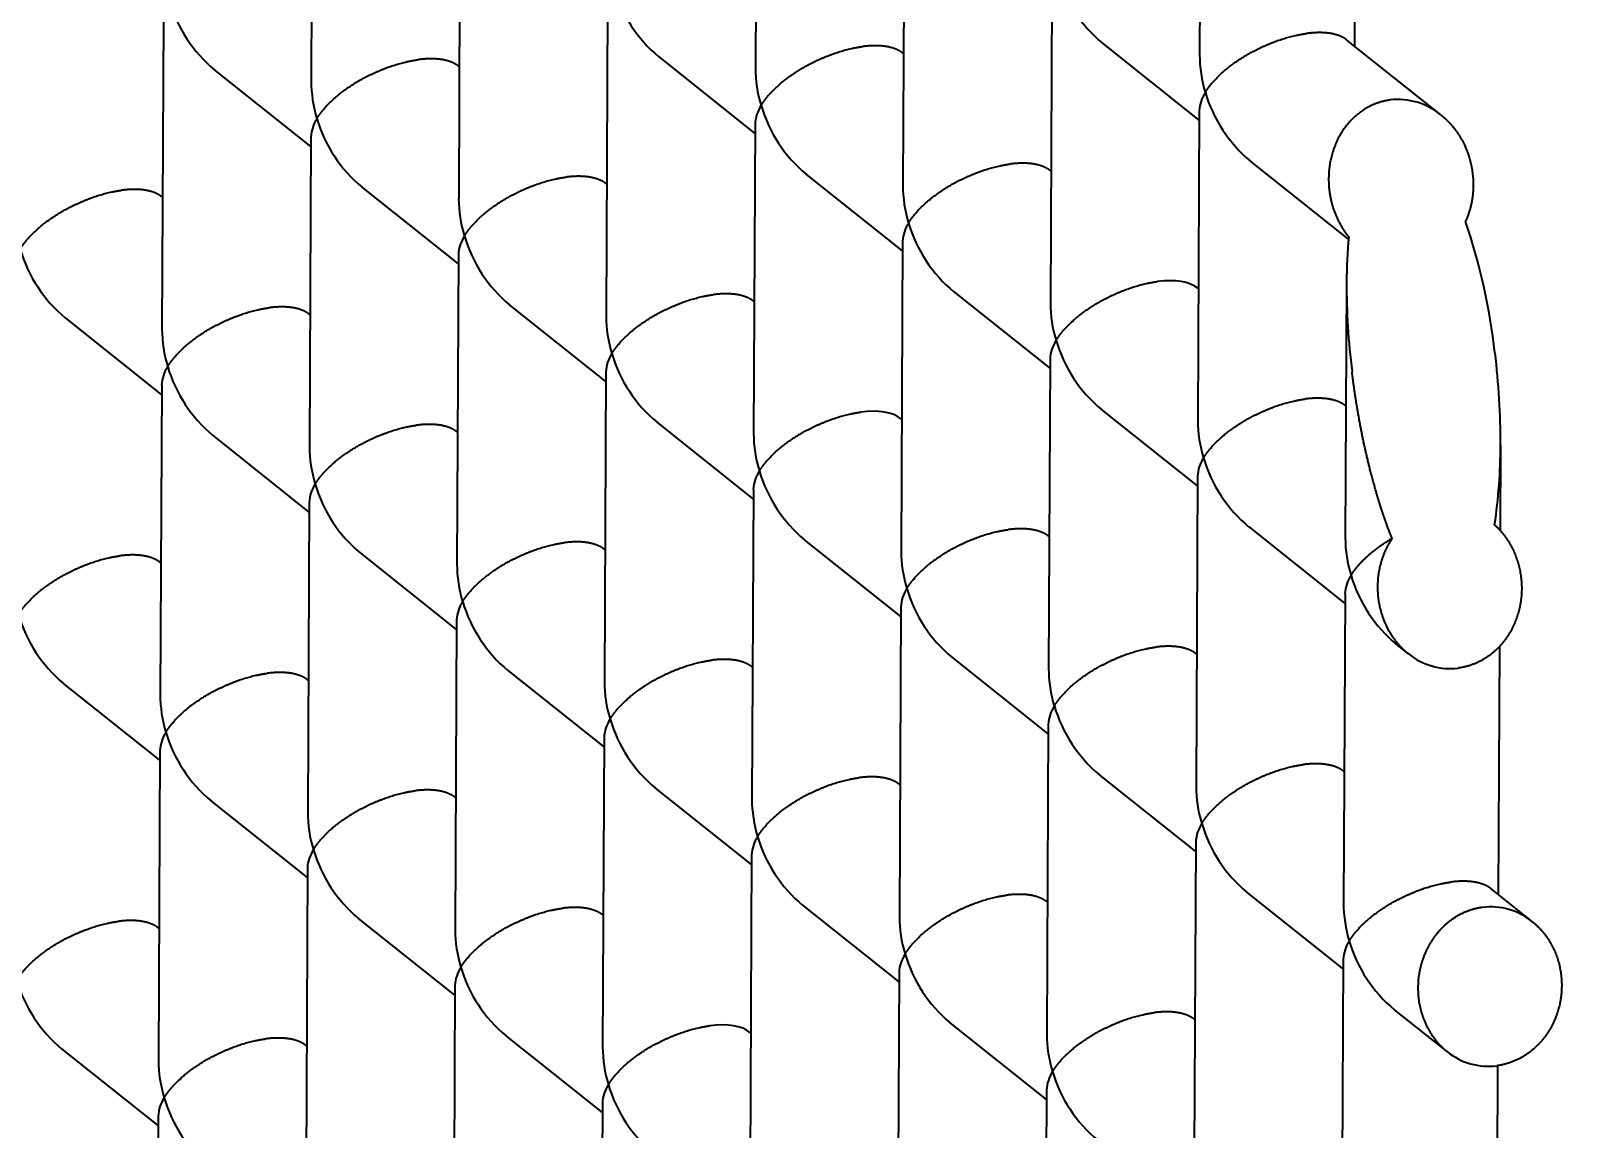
# Model space of a CAD drawing. Extents: x 23 to 587, y 4 to 413.
# Drawn here: x 427.339 to 432.313, y 140.643 to 144.193 of the extents above; entities that cross this region are included whole.
import ezdxf

# ---------------------------------------------------------------- set-up
doc = ezdxf.new("R2010")
doc.units = 0
doc.layers.get('0').update_dxf_attribs({"lineweight": 13})

# ---------------------------------------------------------------- blocks, each defined once
blk = doc.blocks.new('BLOCK6941')
at = {"color": 7, "lineweight": 35, "ltscale": 0.050027}
for p, q in [((9.8119, 4.1502), (9.8023, 2.1492)), ((4.0707, 3.981), (4.0611, 1.9799)), ((6.9413, 4.0656), (6.9317, 2.0645)), ((7.8944, 3.3062), (7.8848, 1.3052)), ((5.0238, 3.2216), (5.0142, 1.2205)), ((8.8475, 2.5469), (8.8379, 0.5458)), ((5.9769, 2.4622), (5.9673, 0.4612)), ((3.1063, 2.3776), (3.0967, 0.3765)), ((6.93, 1.7029), (6.9204, -0.2982)), ((9.8006, 1.7875), (9.791, -0.2135)), ((4.0594, 1.6182), (4.0498, -0.3828)), ((7.8831, 0.9435), (7.8735, -1.0575)), ((5.0125, 0.8589), (5.0029, -1.1422)), ((5.9656, 0.0995), (5.9559, -1.9015)), ((8.8362, 0.1842), (8.8265, -1.8169)), ((3.095, 0.0149), (3.0853, -1.9862)), ((9.7892, -0.5752), (9.7796, -2.5763)), ((6.9186, -0.6598), (6.909, -2.6609)), ((4.048, -0.7445), (4.0384, -2.7455)), ((10.7423, -1.3346), (10.7327, -3.3356)), ((7.8717, -1.4192), (7.8621, -3.4203)), ((5.0011, -1.5038), (4.9915, -3.5049)), ((8.8248, -2.1786), (8.8152, -4.1796)), ((5.9542, -2.2632), (5.9446, -4.2643)), ((3.0836, -2.3478), (3.074, -4.3489)), ((9.7779, -2.9379), (9.7683, -4.939)), ((6.9073, -3.0226), (6.8977, -5.0236)), ((4.0367, -3.1072), (4.0271, -5.1083)), ((10.731, -3.6973), (10.7214, -5.6983)), ((4.9898, -3.8666), (4.9801, -5.8676)), ((7.8604, -3.7819), (7.8507, -5.783)), ((8.8134, -4.5413), (8.8038, -6.5423)), ((5.9428, -4.6259), (5.9332, -6.627)), ((3.0722, -4.7106), (3.0626, -6.7116))]:
    blk.add_line(p, q, dxfattribs=at)
at = {"color": 7, "lineweight": 35, "ltscale": 0.031284}
blk.add_line((10.8086, 3.4573), (10.8026, 2.206), dxfattribs=at)
at = {"color": 7, "lineweight": 35, "ltscale": 0.019884}
for p, q in [((9.8003, 1.726), (9.1782, 2.2216)), ((6.9297, 1.6413), (6.3076, 2.1369)), ((4.0591, 1.5567), (3.437, 2.0523)), ((7.8828, 0.882), (7.2607, 1.3776)), ((5.0122, 0.7973), (4.3901, 1.2929)), ((8.8359, 0.1226), (8.2138, 0.6182)), ((5.9653, 0.038), (5.3432, 0.5336)), ((3.0947, -0.0467), (2.4726, 0.4489)), ((9.7889, -0.6368), (9.1669, -0.1411)), ((6.9183, -0.7214), (6.2963, -0.2258)), ((4.0477, -0.8061), (3.4257, -0.3104)), ((7.8714, -1.4808), (7.2494, -0.9851)), ((10.742, -1.3961), (10.12, -0.9005)), ((5.0008, -1.5654), (4.3788, -1.0698)), ((8.8245, -2.2401), (8.2024, -1.7445)), ((5.9539, -2.3248), (5.3318, -1.8291)), ((3.0833, -2.4094), (2.4612, -1.9138)), ((9.7776, -2.9995), (9.1555, -2.5039)), ((4.0364, -3.1688), (3.4143, -2.6731)), ((6.907, -3.0841), (6.2849, -2.5885)), ((10.7307, -3.7588), (10.1086, -3.2632)), ((7.8601, -3.8435), (7.238, -3.3479)), ((4.9895, -3.9281), (4.3674, -3.4325)), ((8.8132, -4.6028), (8.1911, -4.1072)), ((3.0719, -4.7721), (2.4499, -4.2765)), ((5.9426, -4.6875), (5.3205, -4.1919))]:
    blk.add_line(p, q, dxfattribs=at)
at = {"color": 7, "lineweight": 35, "ltscale": 0.019422}
blk.add_line((11.3621, 1.7602), (10.7545, 2.2443), dxfattribs=at)
at = {"color": 7, "lineweight": 35, "ltscale": 0.00016101}
for p, q in [((7.8889, 2.1557), (7.8839, 2.1597)), ((5.0183, 2.071), (5.0133, 2.075)), ((8.842, 1.3963), (8.8369, 1.4003)), ((5.9714, 1.3117), (5.9663, 1.3157)), ((3.1008, 1.227), (3.0957, 1.231)), ((9.7951, 0.6369), (9.79, 0.641)), ((6.9245, 0.5523), (6.9194, 0.5563)), ((4.0539, 0.4677), (4.0488, 0.4717)), ((10.7481, -0.1224), (10.7431, -0.1184)), ((5.0069, -0.2917), (5.0019, -0.2877)), ((7.8775, -0.2071), (7.8725, -0.203)), ((8.8306, -0.9664), (8.8256, -0.9624)), ((5.96, -1.0511), (5.955, -1.047)), ((3.0894, -1.1357), (3.0844, -1.1317)), ((9.7837, -1.7258), (9.7787, -1.7218)), ((6.9131, -1.8104), (6.9081, -1.8064)), ((4.0425, -1.8951), (4.0375, -1.891)), ((10.7368, -2.4851), (10.7318, -2.4811)), ((7.8662, -2.5698), (7.8612, -2.5658)), ((4.9956, -2.6544), (4.9906, -2.6504)), ((8.8193, -3.3291), (8.8142, -3.3251)), ((5.9487, -3.4138), (5.9436, -3.4098)), ((3.0781, -3.4984), (3.073, -3.4944)), ((6.9018, -4.1731), (6.8967, -4.1691)), ((9.7724, -4.0885), (9.7673, -4.0845)), ((4.0312, -4.2578), (4.0261, -4.2538))]:
    blk.add_line(p, q, dxfattribs=at)
at = {"color": 7, "lineweight": 35, "ltscale": 0.020244}
blk.add_line((10.7646, 0.9576), (10.1313, 1.4622), dxfattribs=at)
at = {"color": 7, "lineweight": 35, "ltscale": 0.041308}
blk.add_line((10.752, 0.6794), (10.7441, -0.9729), dxfattribs=at)
at = {"color": 7, "lineweight": 35, "ltscale": 0.013779}
blk.add_line((11.7469, -0.3737), (11.7443, -0.9249), dxfattribs=at)
at = {"color": 7, "lineweight": 35, "ltscale": 0.002467}
blk.add_line((11.1502, -1.7214), (11.073, -1.6599), dxfattribs=at)
at = {"color": 7, "lineweight": 35, "ltscale": 0.040102}
blk.add_line((11.7407, -1.6748), (11.733, -3.2788), dxfattribs=at)
at = {"color": 7, "lineweight": 35, "ltscale": 0.008564}
blk.add_line((11.9528, -3.4539), (11.6848, -3.2405), dxfattribs=at)
at = {"color": 7, "lineweight": 35, "ltscale": 0.010883}
blk.add_line((11.4022, -4.2939), (11.0617, -4.0226), dxfattribs=at)
at = {"color": 7, "lineweight": 35, "ltscale": 0.031426}
blk.add_line((11.7277, -4.3845), (11.7216, -5.6416), dxfattribs=at)
at = {"color": 7, "lineweight": 35}
for centre, radius, start, end in [((9.7626, 2.9223), 0.9131, 196.35942, 230.1725), ((4.0217, 2.7531), 0.9134, 196.36185, 230.16232), ((6.8923, 2.8378), 0.9134, 196.36185, 230.16232), ((10.6396, 2.1522), 0.8374, 180.20461, 197.11911), ((7.769, 2.0675), 0.8374, 180.20461, 197.11911), ((4.8984, 1.9829), 0.8374, 180.20461, 197.11911), ((10.0387, 1.7738), 0.2388, 146.52963, 176.69196), ((10.716, 2.1631), 0.9134, 196.36185, 230.16232), ((7.1681, 1.689), 0.2388, 146.50341, 176.6622), ((7.8454, 2.0784), 0.9134, 196.36185, 230.16232), ((11.0841, 1.4244), 0.4355, 50.38972, 96.61854), ((4.2975, 1.6044), 0.2388, 146.50341, 176.6622), ((4.9745, 1.9937), 0.9131, 196.35942, 230.1725), ((8.7221, 1.3082), 0.8374, 180.20461, 197.11911), ((5.8515, 1.2235), 0.8374, 180.20461, 197.11911), ((8.1212, 0.9296), 0.2388, 146.50341, 176.6622), ((8.7982, 1.3189), 0.9131, 196.35942, 230.1725), ((7.8305, -0.205), 3.9042, 6.29344, 19.06758), ((5.2506, 0.845), 0.2388, 146.50341, 176.6622), ((5.9279, 1.2344), 0.9134, 196.36185, 230.16232), ((13.983, 0.6732), 3.231, 174.69519, 179.88952), ((3.0573, 1.1498), 0.9134, 196.36185, 230.16232), ((15.4172, 0.6769), 4.6653, 179.9688, 187.07233), ((9.6752, 0.5488), 0.8374, 180.20461, 197.11911), ((6.8045, 0.4641), 0.8373, 180.1991, 197.11605), ((3.934, 0.3795), 0.8374, 180.20461, 197.11911), ((9.0742, 0.1703), 0.2388, 146.50341, 176.6622), ((9.7516, 0.5597), 0.9134, 196.36185, 230.16232), ((6.2036, 0.0856), 0.2388, 146.50341, 176.6622), ((6.8807, 0.4749), 0.9131, 196.35942, 230.1725), ((6.9276, -0.3591), 4.8195, 359.82577, 6.93759), ((3.333, 0.001), 0.2388, 146.50341, 176.6622), ((4.0101, 0.3903), 0.9131, 196.35942, 230.1725), ((7.7576, -0.2952), 0.8374, 180.20461, 197.11911), ((10.6283, -0.2105), 0.8374, 180.20461, 197.11911), ((4.887, -0.3798), 0.8374, 180.20461, 197.11911), ((8.2807, -0.3809), 3.466, 351.56452, 0.11875), ((10.0273, -0.589), 0.2388, 146.52963, 176.69196), ((10.7043, -0.1998), 0.9131, 196.35942, 230.1725), ((7.1567, -0.6737), 0.2388, 146.50341, 176.6622), ((7.8341, -0.2843), 0.9134, 196.36185, 230.16232), ((4.2861, -0.7582), 0.2388, 146.52963, 176.69196), ((4.9635, -0.3689), 0.9134, 196.36185, 230.16232), ((11.5813, -0.9699), 0.8374, 180.20461, 197.11911), ((8.7107, -1.0545), 0.8374, 180.20461, 197.11911), ((5.8401, -1.1392), 0.8374, 180.20461, 197.11911), ((10.9804, -1.3484), 0.2388, 146.50341, 176.6622), ((11.6578, -0.959), 0.9134, 196.36185, 230.16232), ((5.2392, -1.5177), 0.2388, 146.50341, 176.6622), ((5.9165, -1.1283), 0.9134, 196.36185, 230.16232), ((8.1098, -1.4331), 0.2388, 146.50341, 176.6622), ((8.7872, -1.0436), 0.9134, 196.36185, 230.16232), ((3.0459, -1.2129), 0.9134, 196.36185, 230.16232), ((11.4221, -1.3889), 0.4292, 230.72124, 277.0068), ((9.6638, -1.8139), 0.8374, 180.20461, 197.11911), ((3.9225, -1.9833), 0.8373, 180.1991, 197.11605), ((6.7931, -1.8986), 0.8373, 180.1991, 197.11605), ((9.0629, -2.1924), 0.2388, 146.50341, 176.6622), ((9.7402, -1.803), 0.9134, 196.36185, 230.16232), ((6.1923, -2.2771), 0.2388, 146.50341, 176.6622), ((6.8693, -1.8878), 0.9131, 196.35942, 230.1725), ((3.3217, -2.3617), 0.2388, 146.50341, 176.6622), ((3.9987, -1.9724), 0.9131, 196.35942, 230.1725), ((10.6169, -2.5733), 0.8374, 180.20461, 197.11911), ((7.7463, -2.6579), 0.8374, 180.20461, 197.11911), ((4.8756, -2.7426), 0.8373, 180.1991, 197.11605), ((10.016, -2.9518), 0.2388, 146.50341, 176.6622), ((10.6933, -2.5624), 0.9134, 196.36185, 230.16232), ((7.1454, -3.0364), 0.2388, 146.50341, 176.6622), ((7.8224, -2.6471), 0.9131, 196.35942, 230.1725), ((4.2748, -3.1211), 0.2388, 146.50341, 176.6622), ((4.9521, -2.7317), 0.9134, 196.36185, 230.16232), ((11.5699, -3.3327), 0.8373, 180.1991, 197.11605), ((11.6836, -3.785), 0.4265, 50.87983, 97.17384), ((8.6994, -3.4173), 0.8374, 180.20461, 197.11911), ((5.8288, -3.5019), 0.8374, 180.20461, 197.11911), ((10.9691, -3.7112), 0.2388, 146.50341, 176.6622), ((11.6464, -3.3217), 0.9134, 196.36185, 230.16232), ((8.0985, -3.7957), 0.2388, 146.52963, 176.69196), ((8.7758, -3.4064), 0.9134, 196.36185, 230.16232), ((5.2279, -3.8803), 0.2388, 146.52963, 176.69196), ((5.9052, -3.491), 0.9134, 196.36185, 230.16232), ((3.0346, -3.5757), 0.9134, 196.36185, 230.16232), ((6.7819, -4.2613), 0.8374, 180.20461, 197.11911), ((9.6524, -4.1767), 0.8373, 180.1991, 197.11605), ((3.9113, -4.3459), 0.8374, 180.20461, 197.11911), ((11.6699, -3.9637), 0.4249, 230.96042, 277.27604), ((9.0516, -4.555), 0.2388, 146.52963, 176.69196), ((9.7289, -4.1657), 0.9134, 196.36185, 230.16232), ((6.181, -4.6397), 0.2388, 146.52963, 176.69196), ((6.8583, -4.2504), 0.9134, 196.36185, 230.16232), ((3.3103, -4.7244), 0.2388, 146.50341, 176.6622), ((3.9877, -4.335), 0.9134, 196.36185, 230.16232)]:
    blk.add_arc(centre, radius, start, end, dxfattribs=at)
for centre in [(9.3371, 0.3627), (7.4196, -0.4813), (6.4438, -4.4474)]:
    blk.add_ellipse(centre, major_axis=(0.4888, 0.234), ratio=0.464922, start_param=0.221717, end_param=0.956598, dxfattribs=at)
for points, knots in [([(10.7545, 2.2443), (10.7311, 2.263), (10.7001, 2.278), (10.6616, 2.2885), (10.6032, 2.2944), (10.538, 2.2912), (10.5236, 2.2901), (10.5091, 2.2885), (10.4943, 2.2866)], [0, 0, 0, 0, 0, 0, 0.4890695, 0.4890695, 0.4890695, 0.6239272, 0.6239272, 0.6239272, 0.6239272, 0.6239272, 0.6239272]), ([(6.9686, 1.821), (6.9844, 1.8473), (7.0038, 1.8742), (7.0274, 1.9009), (7.1104, 1.9841), (7.2245, 2.0634), (7.3177, 2.1149), (7.4413, 2.1648), (7.5663, 2.1927), (7.5856, 2.1964), (7.6048, 2.1995), (7.6237, 2.202)], [0, 0, 0, 0, 0, 0, 0.437223, 0.437223, 0.437223, 1.382095, 1.382095, 1.382095, 1.555484, 1.555484, 1.555484, 1.555484, 1.555484, 1.555484]), ([(7.8839, 2.1597), (7.8605, 2.1783), (7.8295, 2.1934), (7.791, 2.2038), (7.7326, 2.2098), (7.6674, 2.2065), (7.653, 2.2054), (7.6385, 2.2039), (7.6237, 2.202)], [0, 0, 0, 0, 0, 0, 0.4890695, 0.4890695, 0.4890695, 0.6239272, 0.6239272, 0.6239272, 0.6239272, 0.6239272, 0.6239272]), ([(9.8392, 1.9056), (9.855, 1.9319), (9.8744, 1.9588), (9.898, 1.9855), (9.981, 2.0688), (10.0951, 2.148), (10.1883, 2.1996), (10.3119, 2.2495), (10.4369, 2.2773), (10.4562, 2.281), (10.4754, 2.2842), (10.4943, 2.2866)], [0, 0, 0, 0, 0, 0, 0.437223, 0.437223, 0.437223, 1.382095, 1.382095, 1.382095, 1.555484, 1.555484, 1.555484, 1.555484, 1.555484, 1.555484]), ([(4.098, 1.7364), (4.1138, 1.7626), (4.1332, 1.7895), (4.1568, 1.8162), (4.2398, 1.8995), (4.3539, 1.9787), (4.4471, 2.0303), (4.5707, 2.0802), (4.6957, 2.108), (4.715, 2.1118), (4.7342, 2.1149), (4.7531, 2.1173)], [0, 0, 0, 0, 0, 0, 0.437223, 0.437223, 0.437223, 1.382095, 1.382095, 1.382095, 1.555484, 1.555484, 1.555484, 1.555484, 1.555484, 1.555484]), ([(5.0133, 2.075), (4.9899, 2.0937), (4.9589, 2.1088), (4.9204, 2.1192), (4.862, 2.1251), (4.7968, 2.1219), (4.7824, 2.1208), (4.7679, 2.1193), (4.7531, 2.1173)], [0, 0, 0, 0, 0, 0, 0.4890695, 0.4890695, 0.4890695, 0.6239272, 0.6239272, 0.6239272, 0.6239272, 0.6239272, 0.6239272]), ([(11.034, 1.8567), (10.9703, 1.8484), (10.9082, 1.8274), (10.851, 1.7943), (10.7503, 1.7078), (10.6828, 1.5909), (10.6583, 1.5269), (10.6285, 1.3927), (10.6372, 1.2546), (10.6512, 1.1864), (10.682, 1.1007), (10.7279, 1.0237), (10.7397, 1.0057), (10.7524, 0.9884), (10.7659, 0.9719)], [0, 0, 0, 0, 0, 0, 0.583739, 0.583739, 0.583739, 1.174197, 1.174197, 1.174197, 1.768508, 1.768508, 1.768508, 1.956141, 1.956141, 1.956141, 1.956141, 1.956141, 1.956141]), ([(11.3621, 1.7602), (11.4205, 1.7137), (11.4707, 1.6557), (11.5105, 1.5893), (11.5677, 1.4458), (11.578, 1.2911), (11.5709, 1.2136), (11.5513, 1.1389), (11.52, 1.0703)], [0, 0, 0, 0, 0, 0, 0.661927, 0.661927, 0.661927, 1.324181, 1.324181, 1.324181, 1.324181, 1.324181, 1.324181]), ([(7.9217, 1.0616), (7.9375, 1.0879), (7.9569, 1.1148), (7.9805, 1.1415), (8.0635, 1.2248), (8.1775, 1.304), (8.2708, 1.3556), (8.3944, 1.4055), (8.5194, 1.4333), (8.5387, 1.437), (8.5579, 1.4402), (8.5768, 1.4426)], [0, 0, 0, 0, 0, 0, 0.437223, 0.437223, 0.437223, 1.382095, 1.382095, 1.382095, 1.555484, 1.555484, 1.555484, 1.555484, 1.555484, 1.555484]), ([(8.8369, 1.4003), (8.8136, 1.419), (8.7826, 1.434), (8.7441, 1.4445), (8.6857, 1.4504), (8.6205, 1.4472), (8.6061, 1.4461), (8.5915, 1.4445), (8.5768, 1.4426)], [0, 0, 0, 0, 0, 0, 0.4890695, 0.4890695, 0.4890695, 0.6239272, 0.6239272, 0.6239272, 0.6239272, 0.6239272, 0.6239272]), ([(5.0511, 0.977), (5.0669, 1.0033), (5.0863, 1.0302), (5.1099, 1.0569), (5.1929, 1.1401), (5.3069, 1.2194), (5.4002, 1.2709), (5.5238, 1.3208), (5.6488, 1.3486), (5.6681, 1.3524), (5.6873, 1.3555), (5.7062, 1.358)], [0, 0, 0, 0, 0, 0, 0.437223, 0.437223, 0.437223, 1.382095, 1.382095, 1.382095, 1.555484, 1.555484, 1.555484, 1.555484, 1.555484, 1.555484]), ([(5.9663, 1.3157), (5.943, 1.3343), (5.912, 1.3494), (5.8735, 1.3598), (5.8151, 1.3657), (5.7499, 1.3625), (5.7355, 1.3614), (5.7209, 1.3599), (5.7062, 1.358)], [0, 0, 0, 0, 0, 0, 0.4890695, 0.4890695, 0.4890695, 0.6239272, 0.6239272, 0.6239272, 0.6239272, 0.6239272, 0.6239272]), ([(2.1805, 0.8924), (2.1963, 0.9186), (2.2157, 0.9455), (2.2393, 0.9722), (2.3223, 1.0555), (2.4363, 1.1347), (2.5296, 1.1863), (2.6532, 1.2362), (2.7782, 1.264), (2.7975, 1.2678), (2.8167, 1.2709), (2.8356, 1.2733)], [0, 0, 0, 0, 0, 0, 0.437223, 0.437223, 0.437223, 1.382095, 1.382095, 1.382095, 1.555484, 1.555484, 1.555484, 1.555484, 1.555484, 1.555484]), ([(3.0957, 1.231), (3.0723, 1.2497), (3.0414, 1.2648), (3.0029, 1.2752), (2.9445, 1.2811), (2.8793, 1.2779), (2.8649, 1.2768), (2.8503, 1.2753), (2.8356, 1.2733)], [0, 0, 0, 0, 0, 0, 0.4890695, 0.4890695, 0.4890695, 0.6239272, 0.6239272, 0.6239272, 0.6239272, 0.6239272, 0.6239272]), ([(6.0042, 0.2176), (6.02, 0.2439), (6.0393, 0.2708), (6.063, 0.2975), (6.146, 0.3807), (6.26, 0.46), (6.3532, 0.5116), (6.4769, 0.5615), (6.6018, 0.5893), (6.6212, 0.593), (6.6404, 0.5962), (6.6593, 0.5986)], [0, 0, 0, 0, 0, 0, 0.437223, 0.437223, 0.437223, 1.382095, 1.382095, 1.382095, 1.555484, 1.555484, 1.555484, 1.555484, 1.555484, 1.555484]), ([(6.9194, 0.5563), (6.896, 0.575), (6.8651, 0.59), (6.8266, 0.6005), (6.7682, 0.6064), (6.703, 0.6032), (6.6886, 0.6021), (6.674, 0.6005), (6.6593, 0.5986)], [0, 0, 0, 0, 0, 0, 0.4890695, 0.4890695, 0.4890695, 0.6239272, 0.6239272, 0.6239272, 0.6239272, 0.6239272, 0.6239272]), ([(8.8748, 0.3023), (8.8906, 0.3286), (8.9099, 0.3555), (8.9336, 0.3822), (9.0166, 0.4654), (9.1306, 0.5446), (9.2238, 0.5962), (9.3475, 0.6461), (9.4724, 0.6739), (9.4918, 0.6777), (9.511, 0.6808), (9.5299, 0.6833)], [0, 0, 0, 0, 0, 0, 0.437223, 0.437223, 0.437223, 1.382095, 1.382095, 1.382095, 1.555484, 1.555484, 1.555484, 1.555484, 1.555484, 1.555484]), ([(3.1336, 0.133), (3.1494, 0.1593), (3.1687, 0.1862), (3.1924, 0.2129), (3.2754, 0.2961), (3.3894, 0.3753), (3.4826, 0.4269), (3.6063, 0.4768), (3.7312, 0.5046), (3.7506, 0.5084), (3.7698, 0.5115), (3.7887, 0.514)], [0, 0, 0, 0, 0, 0, 0.437223, 0.437223, 0.437223, 1.382095, 1.382095, 1.382095, 1.555484, 1.555484, 1.555484, 1.555484, 1.555484, 1.555484]), ([(4.0488, 0.4717), (4.0254, 0.4903), (3.9945, 0.5054), (3.956, 0.5158), (3.8976, 0.5217), (3.8324, 0.5185), (3.818, 0.5174), (3.8034, 0.5159), (3.7887, 0.514)], [0, 0, 0, 0, 0, 0, 0.4890695, 0.4890695, 0.4890695, 0.6239272, 0.6239272, 0.6239272, 0.6239272, 0.6239272, 0.6239272]), ([(11.0462, -0.9758), (10.988, -0.8317), (10.9409, -0.6825), (10.9011, -0.5346), (10.8519, -0.3168), (10.8146, -0.0966), (10.8044, -0.0304), (10.7953, 0.036), (10.7873, 0.1024)], [0, 0, 0, 0, 0, 0, 1.35543, 1.35543, 1.35543, 1.935429, 1.935429, 1.935429, 1.935429, 1.935429, 1.935429]), ([(9.8279, -0.4571), (9.8437, -0.4308), (9.863, -0.4039), (9.8867, -0.3772), (9.9697, -0.294), (10.0837, -0.2147), (10.1769, -0.1632), (10.3006, -0.1133), (10.4255, -0.0854), (10.4449, -0.0817), (10.4641, -0.0786), (10.483, -0.0761)], [0, 0, 0, 0, 0, 0, 0.437223, 0.437223, 0.437223, 1.382095, 1.382095, 1.382095, 1.555484, 1.555484, 1.555484, 1.555484, 1.555484, 1.555484]), ([(10.7431, -0.1184), (10.7197, -0.0998), (10.6888, -0.0847), (10.6503, -0.0743), (10.5918, -0.0683), (10.5266, -0.0715), (10.5123, -0.0726), (10.4977, -0.0742), (10.483, -0.0761)], [0, 0, 0, 0, 0, 0, 0.4890695, 0.4890695, 0.4890695, 0.6239272, 0.6239272, 0.6239272, 0.6239272, 0.6239272, 0.6239272]), ([(6.9573, -0.5417), (6.9731, -0.5155), (6.9924, -0.4885), (7.0161, -0.4619), (7.0991, -0.3786), (7.2131, -0.2994), (7.3063, -0.2478), (7.43, -0.1979), (7.5549, -0.1701), (7.5743, -0.1663), (7.5935, -0.1632), (7.6124, -0.1607)], [0, 0, 0, 0, 0, 0, 0.437223, 0.437223, 0.437223, 1.382095, 1.382095, 1.382095, 1.555484, 1.555484, 1.555484, 1.555484, 1.555484, 1.555484]), ([(4.0867, -0.6264), (4.1025, -0.6001), (4.1218, -0.5732), (4.1455, -0.5465), (4.2284, -0.4633), (4.3425, -0.384), (4.4357, -0.3324), (4.5594, -0.2825), (4.6843, -0.2547), (4.7037, -0.251), (4.7229, -0.2478), (4.7418, -0.2454)], [0, 0, 0, 0, 0, 0, 0.437223, 0.437223, 0.437223, 1.382095, 1.382095, 1.382095, 1.555484, 1.555484, 1.555484, 1.555484, 1.555484, 1.555484]), ([(5.0019, -0.2877), (4.9785, -0.269), (4.9476, -0.254), (4.9091, -0.2436), (4.8506, -0.2376), (4.7854, -0.2408), (4.7711, -0.2419), (4.7565, -0.2435), (4.7418, -0.2454)], [0, 0, 0, 0, 0, 0, 0.4890695, 0.4890695, 0.4890695, 0.6239272, 0.6239272, 0.6239272, 0.6239272, 0.6239272, 0.6239272]), ([(11.7091, -0.8893), (11.7609, -0.9365), (11.8048, -0.9934), (11.8388, -1.0576), (11.886, -1.1955), (11.8892, -1.3421), (11.8794, -1.4155), (11.837, -1.5557), (11.7525, -1.6732), (11.7008, -1.7234), (11.6228, -1.7741), (11.5369, -1.8025), (11.5162, -1.8079), (11.4954, -1.812), (11.4744, -1.8147)], [0, 0, 0, 0, 0, 0, 0.624059, 0.624059, 0.624059, 1.253381, 1.253381, 1.253381, 1.878345, 1.878345, 1.878345, 2.070499, 2.070499, 2.070499, 2.070499, 2.070499, 2.070499]), ([(7.9103, -1.3011), (7.9261, -1.2748), (7.9455, -1.2479), (7.9691, -1.2212), (8.0521, -1.138), (8.1662, -1.0587), (8.2594, -1.0072), (8.383, -0.9573), (8.508, -0.9294), (8.5274, -0.9257), (8.5465, -0.9226), (8.5655, -0.9201)], [0, 0, 0, 0, 0, 0, 0.437223, 0.437223, 0.437223, 1.382095, 1.382095, 1.382095, 1.555484, 1.555484, 1.555484, 1.555484, 1.555484, 1.555484]), ([(8.8256, -0.9624), (8.8022, -0.9438), (8.7712, -0.9287), (8.7328, -0.9183), (8.6743, -0.9123), (8.6091, -0.9155), (8.5948, -0.9166), (8.5802, -0.9182), (8.5655, -0.9201)], [0, 0, 0, 0, 0, 0, 0.4890695, 0.4890695, 0.4890695, 0.6239272, 0.6239272, 0.6239272, 0.6239272, 0.6239272, 0.6239272]), ([(10.7809, -1.2164), (10.7953, -1.1925), (10.8126, -1.1681), (10.8334, -1.1439), (10.881, -1.0945), (10.9395, -1.0463), (10.9726, -1.0218), (11.0082, -0.9983), (11.0462, -0.9758)], [0, 0, 0, 0, 0, 0, 0.3977081, 0.3977081, 0.3977081, 0.8192599, 0.8192599, 0.8192599, 0.8192599, 0.8192599, 0.8192599]), ([(11.0462, -0.9758), (11.0096, -1.0303), (10.9812, -1.091), (10.9622, -1.1558), (10.9429, -1.2893), (10.9614, -1.4229), (10.98, -1.4879), (11.0213, -1.5786), (11.0809, -1.656), (11.1024, -1.6799), (11.1255, -1.7017), (11.1502, -1.7214)], [0, 0, 0, 0, 0, 0, 0.577674, 0.577674, 0.577674, 1.15648, 1.15648, 1.15648, 1.438793, 1.438793, 1.438793, 1.438793, 1.438793, 1.438793]), ([(2.1691, -1.4704), (2.1849, -1.4441), (2.2043, -1.4172), (2.2279, -1.3905), (2.3109, -1.3073), (2.425, -1.228), (2.5182, -1.1764), (2.6418, -1.1266), (2.7668, -1.0987), (2.7862, -1.095), (2.8053, -1.0918), (2.8243, -1.0894)], [0, 0, 0, 0, 0, 0, 0.437223, 0.437223, 0.437223, 1.382095, 1.382095, 1.382095, 1.555484, 1.555484, 1.555484, 1.555484, 1.555484, 1.555484]), ([(3.0844, -1.1317), (3.061, -1.113), (3.03, -1.098), (2.9916, -1.0876), (2.9331, -1.0816), (2.8679, -1.0848), (2.8536, -1.0859), (2.839, -1.0875), (2.8243, -1.0894)], [0, 0, 0, 0, 0, 0, 0.4890695, 0.4890695, 0.4890695, 0.6239272, 0.6239272, 0.6239272, 0.6239272, 0.6239272, 0.6239272]), ([(5.0397, -1.3857), (5.0555, -1.3595), (5.0749, -1.3326), (5.0985, -1.3059), (5.1815, -1.2226), (5.2956, -1.1434), (5.3888, -1.0918), (5.5124, -1.0419), (5.6374, -1.0141), (5.6568, -1.0103), (5.6759, -1.0072), (5.6949, -1.0047)], [0, 0, 0, 0, 0, 0, 0.437223, 0.437223, 0.437223, 1.382095, 1.382095, 1.382095, 1.555484, 1.555484, 1.555484, 1.555484, 1.555484, 1.555484]), ([(5.955, -1.047), (5.9316, -1.0284), (5.9006, -1.0133), (5.8622, -1.0029), (5.8037, -0.997), (5.7385, -1.0002), (5.7242, -1.0013), (5.7096, -1.0028), (5.6949, -1.0047)], [0, 0, 0, 0, 0, 0, 0.4890695, 0.4890695, 0.4890695, 0.6239272, 0.6239272, 0.6239272, 0.6239272, 0.6239272, 0.6239272]), ([(8.8634, -2.0604), (8.8792, -2.0342), (8.8986, -2.0073), (8.9222, -1.9806), (9.0052, -1.8973), (9.1193, -1.8181), (9.2125, -1.7665), (9.3361, -1.7166), (9.4611, -1.6888), (9.4804, -1.685), (9.4996, -1.6819), (9.5186, -1.6795)], [0, 0, 0, 0, 0, 0, 0.437223, 0.437223, 0.437223, 1.382095, 1.382095, 1.382095, 1.555484, 1.555484, 1.555484, 1.555484, 1.555484, 1.555484]), ([(9.7787, -1.7218), (9.7553, -1.7031), (9.7243, -1.688), (9.6859, -1.6776), (9.6274, -1.6717), (9.5622, -1.6749), (9.5478, -1.676), (9.5333, -1.6775), (9.5186, -1.6795)], [0, 0, 0, 0, 0, 0, 0.4890695, 0.4890695, 0.4890695, 0.6239272, 0.6239272, 0.6239272, 0.6239272, 0.6239272, 0.6239272]), ([(5.9928, -2.1451), (6.0086, -2.1188), (6.028, -2.0919), (6.0516, -2.0652), (6.1346, -1.982), (6.2487, -1.9027), (6.3419, -1.8512), (6.4655, -1.8013), (6.5905, -1.7734), (6.6098, -1.7697), (6.629, -1.7666), (6.6479, -1.7641)], [0, 0, 0, 0, 0, 0, 0.437223, 0.437223, 0.437223, 1.382095, 1.382095, 1.382095, 1.555484, 1.555484, 1.555484, 1.555484, 1.555484, 1.555484]), ([(6.9081, -1.8064), (6.8847, -1.7878), (6.8537, -1.7727), (6.8152, -1.7623), (6.7568, -1.7563), (6.6916, -1.7595), (6.6772, -1.7606), (6.6627, -1.7622), (6.6479, -1.7641)], [0, 0, 0, 0, 0, 0, 0.4890695, 0.4890695, 0.4890695, 0.6239272, 0.6239272, 0.6239272, 0.6239272, 0.6239272, 0.6239272]), ([(3.1222, -2.2297), (3.138, -2.2035), (3.1574, -2.1766), (3.181, -2.1499), (3.264, -2.0666), (3.3781, -1.9874), (3.4713, -1.9358), (3.5949, -1.8859), (3.7199, -1.8581), (3.7392, -1.8543), (3.7584, -1.8512), (3.7773, -1.8487)], [0, 0, 0, 0, 0, 0, 0.437223, 0.437223, 0.437223, 1.382095, 1.382095, 1.382095, 1.555484, 1.555484, 1.555484, 1.555484, 1.555484, 1.555484]), ([(4.0375, -1.891), (4.0141, -1.8724), (3.9831, -1.8573), (3.9446, -1.8469), (3.8862, -1.841), (3.821, -1.8442), (3.8066, -1.8453), (3.7921, -1.8468), (3.7773, -1.8487)], [0, 0, 0, 0, 0, 0, 0.4890695, 0.4890695, 0.4890695, 0.6239272, 0.6239272, 0.6239272, 0.6239272, 0.6239272, 0.6239272]), ([(9.8165, -2.8198), (9.8323, -2.7935), (9.8517, -2.7666), (9.8753, -2.7399), (9.9583, -2.6567), (10.0724, -2.5774), (10.1656, -2.5259), (10.2892, -2.476), (10.4142, -2.4481), (10.4335, -2.4444), (10.4527, -2.4413), (10.4716, -2.4388)], [0, 0, 0, 0, 0, 0, 0.437223, 0.437223, 0.437223, 1.382095, 1.382095, 1.382095, 1.555484, 1.555484, 1.555484, 1.555484, 1.555484, 1.555484]), ([(10.7318, -2.4811), (10.7084, -2.4625), (10.6774, -2.4474), (10.6389, -2.437), (10.5805, -2.431), (10.5153, -2.4342), (10.5009, -2.4354), (10.4864, -2.4369), (10.4716, -2.4388)], [0, 0, 0, 0, 0, 0, 0.4890695, 0.4890695, 0.4890695, 0.6239272, 0.6239272, 0.6239272, 0.6239272, 0.6239272, 0.6239272]), ([(6.9459, -2.9044), (6.9617, -2.8782), (6.9811, -2.8513), (7.0047, -2.8246), (7.0877, -2.7413), (7.2017, -2.6621), (7.295, -2.6105), (7.4186, -2.5606), (7.5436, -2.5328), (7.5629, -2.529), (7.5821, -2.5259), (7.601, -2.5235)], [0, 0, 0, 0, 0, 0, 0.437223, 0.437223, 0.437223, 1.382095, 1.382095, 1.382095, 1.555484, 1.555484, 1.555484, 1.555484, 1.555484, 1.555484]), ([(7.8612, -2.5658), (7.8378, -2.5471), (7.8068, -2.532), (7.7683, -2.5216), (7.7099, -2.5157), (7.6447, -2.5189), (7.6303, -2.52), (7.6158, -2.5215), (7.601, -2.5235)], [0, 0, 0, 0, 0, 0, 0.4890695, 0.4890695, 0.4890695, 0.6239272, 0.6239272, 0.6239272, 0.6239272, 0.6239272, 0.6239272]), ([(4.0753, -2.9891), (4.0911, -2.9628), (4.1105, -2.9359), (4.1341, -2.9092), (4.2171, -2.826), (4.3311, -2.7467), (4.4244, -2.6952), (4.548, -2.6453), (4.673, -2.6174), (4.6923, -2.6137), (4.7115, -2.6106), (4.7304, -2.6081)], [0, 0, 0, 0, 0, 0, 0.437223, 0.437223, 0.437223, 1.382095, 1.382095, 1.382095, 1.555484, 1.555484, 1.555484, 1.555484, 1.555484, 1.555484]), ([(4.9906, -2.6504), (4.9672, -2.6318), (4.9362, -2.6167), (4.8977, -2.6063), (4.8393, -2.6003), (4.7741, -2.6035), (4.7597, -2.6047), (4.7452, -2.6062), (4.7304, -2.6081)], [0, 0, 0, 0, 0, 0, 0.4890695, 0.4890695, 0.4890695, 0.6239272, 0.6239272, 0.6239272, 0.6239272, 0.6239272, 0.6239272]), ([(7.899, -3.6638), (7.9148, -3.6375), (7.9342, -3.6106), (7.9578, -3.5839), (8.0408, -3.5007), (8.1548, -3.4214), (8.2481, -3.3699), (8.3717, -3.32), (8.4967, -3.2921), (8.516, -3.2884), (8.5352, -3.2853), (8.5541, -3.2828)], [0, 0, 0, 0, 0, 0, 0.437223, 0.437223, 0.437223, 1.382095, 1.382095, 1.382095, 1.555484, 1.555484, 1.555484, 1.555484, 1.555484, 1.555484]), ([(8.8142, -3.3251), (8.7908, -3.3065), (8.7599, -3.2914), (8.7214, -3.281), (8.663, -3.275), (8.5978, -3.2783), (8.5834, -3.2794), (8.5688, -3.2809), (8.5541, -3.2828)], [0, 0, 0, 0, 0, 0, 0.4890695, 0.4890695, 0.4890695, 0.6239272, 0.6239272, 0.6239272, 0.6239272, 0.6239272, 0.6239272]), ([(10.7696, -3.5792), (10.7854, -3.5529), (10.8048, -3.526), (10.8284, -3.4993), (10.9114, -3.416), (11.0254, -3.3368), (11.1187, -3.2852), (11.2423, -3.2353), (11.3673, -3.2075), (11.3866, -3.2038), (11.4058, -3.2006), (11.4247, -3.1982)], [0, 0, 0, 0, 0, 0, 0.437223, 0.437223, 0.437223, 1.382095, 1.382095, 1.382095, 1.555484, 1.555484, 1.555484, 1.555484, 1.555484, 1.555484]), ([(11.6848, -3.2405), (11.6614, -3.2218), (11.6305, -3.2068), (11.592, -3.1963), (11.5336, -3.1904), (11.4684, -3.1936), (11.454, -3.1947), (11.4394, -3.1963), (11.4247, -3.1982)], [0, 0, 0, 0, 0, 0, 0.4890695, 0.4890695, 0.4890695, 0.6239272, 0.6239272, 0.6239272, 0.6239272, 0.6239272, 0.6239272]), ([(5.0284, -3.7484), (5.0442, -3.7222), (5.0636, -3.6953), (5.0872, -3.6686), (5.1702, -3.5853), (5.2842, -3.5061), (5.3775, -3.4545), (5.5011, -3.4046), (5.6261, -3.3768), (5.6454, -3.373), (5.6646, -3.3699), (5.6835, -3.3675)], [0, 0, 0, 0, 0, 0, 0.437223, 0.437223, 0.437223, 1.382095, 1.382095, 1.382095, 1.555484, 1.555484, 1.555484, 1.555484, 1.555484, 1.555484]), ([(5.9436, -3.4098), (5.9202, -3.3911), (5.8893, -3.376), (5.8508, -3.3656), (5.7924, -3.3597), (5.7272, -3.3629), (5.7128, -3.364), (5.6982, -3.3655), (5.6835, -3.3675)], [0, 0, 0, 0, 0, 0, 0.4890695, 0.4890695, 0.4890695, 0.6239272, 0.6239272, 0.6239272, 0.6239272, 0.6239272, 0.6239272]), ([(11.6303, -3.362), (11.5614, -3.371), (11.4941, -3.3942), (11.4319, -3.431), (11.3226, -3.5274), (11.2515, -3.6574), (11.227, -3.7286), (11.2016, -3.8763), (11.2237, -4.0237), (11.2466, -4.0946), (11.2915, -4.1796), (11.3533, -4.2499), (11.3688, -4.2656), (11.3851, -4.2803), (11.4022, -4.2939)], [0, 0, 0, 0, 0, 0, 0.630906, 0.630906, 0.630906, 1.270895, 1.270895, 1.270895, 1.910013, 1.910013, 1.910013, 2.106881, 2.106881, 2.106881, 2.106881, 2.106881, 2.106881]), ([(2.1578, -3.8331), (2.1736, -3.8068), (2.193, -3.7799), (2.2166, -3.7532), (2.2996, -3.67), (2.4136, -3.5907), (2.5069, -3.5392), (2.6305, -3.4893), (2.7555, -3.4614), (2.7748, -3.4577), (2.794, -3.4546), (2.8129, -3.4521)], [0, 0, 0, 0, 0, 0, 0.437223, 0.437223, 0.437223, 1.382095, 1.382095, 1.382095, 1.555484, 1.555484, 1.555484, 1.555484, 1.555484, 1.555484]), ([(3.073, -3.4944), (3.0496, -3.4758), (3.0187, -3.4607), (2.9802, -3.4503), (2.9218, -3.4443), (2.8566, -3.4475), (2.8422, -3.4487), (2.8276, -3.4502), (2.8129, -3.4521)], [0, 0, 0, 0, 0, 0, 0.4890695, 0.4890695, 0.4890695, 0.6239272, 0.6239272, 0.6239272, 0.6239272, 0.6239272, 0.6239272]), ([(11.9528, -3.4539), (12.0078, -3.4978), (12.0549, -3.5525), (12.0918, -3.6156), (12.1436, -3.7535), (12.1487, -3.9023), (12.139, -3.9772), (12.0957, -4.1206), (12.0086, -4.2407), (11.9552, -4.292), (11.8752, -4.3437), (11.7873, -4.3726), (11.7663, -4.3781), (11.745, -4.3823), (11.7237, -4.3851)], [0, 0, 0, 0, 0, 0, 0.63295, 0.63295, 0.63295, 1.273696, 1.273696, 1.273696, 1.911518, 1.911518, 1.911518, 2.107163, 2.107163, 2.107163, 2.107163, 2.107163, 2.107163]), ([(8.8521, -4.4232), (8.8679, -4.3969), (8.8872, -4.37), (8.9109, -4.3433), (8.9939, -4.26), (9.1079, -4.1808), (9.2011, -4.1292), (9.3248, -4.0793), (9.4497, -4.0515), (9.4691, -4.0478), (9.4883, -4.0446), (9.5072, -4.0422)], [0, 0, 0, 0, 0, 0, 0.437223, 0.437223, 0.437223, 1.382095, 1.382095, 1.382095, 1.555484, 1.555484, 1.555484, 1.555484, 1.555484, 1.555484]), ([(9.7673, -4.0845), (9.7439, -4.0658), (9.713, -4.0508), (9.6745, -4.0403), (9.6161, -4.0344), (9.5509, -4.0376), (9.5365, -4.0387), (9.5219, -4.0403), (9.5072, -4.0422)], [0, 0, 0, 0, 0, 0, 0.4890695, 0.4890695, 0.4890695, 0.6239272, 0.6239272, 0.6239272, 0.6239272, 0.6239272, 0.6239272]), ([(5.9815, -4.5078), (5.9973, -4.4815), (6.0166, -4.4546), (6.0403, -4.4279), (6.1233, -4.3447), (6.2373, -4.2654), (6.3305, -4.2139), (6.4542, -4.164), (6.5791, -4.1362), (6.5985, -4.1324), (6.6177, -4.1293), (6.6366, -4.1268)], [0, 0, 0, 0, 0, 0, 0.437223, 0.437223, 0.437223, 1.382095, 1.382095, 1.382095, 1.555484, 1.555484, 1.555484, 1.555484, 1.555484, 1.555484]), ([(3.1109, -4.5924), (3.1267, -4.5662), (3.146, -4.5393), (3.1697, -4.5126), (3.2527, -4.4293), (3.3667, -4.3501), (3.4599, -4.2985), (3.5836, -4.2486), (3.7085, -4.2208), (3.7279, -4.217), (3.7471, -4.2139), (3.766, -4.2115)], [0, 0, 0, 0, 0, 0, 0.437223, 0.437223, 0.437223, 1.382095, 1.382095, 1.382095, 1.555484, 1.555484, 1.555484, 1.555484, 1.555484, 1.555484]), ([(4.0261, -4.2538), (4.0027, -4.2351), (3.9718, -4.22), (3.9333, -4.2096), (3.8748, -4.2037), (3.8097, -4.2069), (3.7953, -4.208), (3.7807, -4.2095), (3.766, -4.2115)], [0, 0, 0, 0, 0, 0, 0.4890695, 0.4890695, 0.4890695, 0.6239272, 0.6239272, 0.6239272, 0.6239272, 0.6239272, 0.6239272])]:
    blk.add_open_spline(points, degree=5, knots=knots, dxfattribs=at)
blk = doc.blocks.new('BLOCK6951')
at = {"color": 7, "lineweight": 35}
for centre, major_axis, start_param, end_param in [((-0.0867, -0.1881), (-6.501, 49.8277), 3.141627, 6.28322), ((-0.7339, -0.2725), (-6.501, 49.8277), 3.141627, 6.28322), ((-0.0867, -0.1881), (-5.9189, 45.3655), 0.019728, 3.121964), ((-0.7339, -0.2725), (-5.9189, 45.3655), 0.000034, 3.141627), ((-0.7339, -0.2725), (-6.501, 49.8277), 1.212678, 3.141627)]:
    blk.add_ellipse(centre, major_axis=major_axis, ratio=0.361678, start_param=start_param, end_param=end_param, dxfattribs=at)

msp = doc.modelspace()

# ---------------------------------------------------------------- block references
at = {"lineweight": 0, "xscale": 0.5, "yscale": 0.5, "zscale": 0.5}
for name, p in [('BLOCK6951', (431.573, 151.8767)), ('BLOCK6941', (426.2143, 143.0406))]:
    msp.add_blockref(name, p, dxfattribs=at)

doc.saveas('drawing.dxf')
